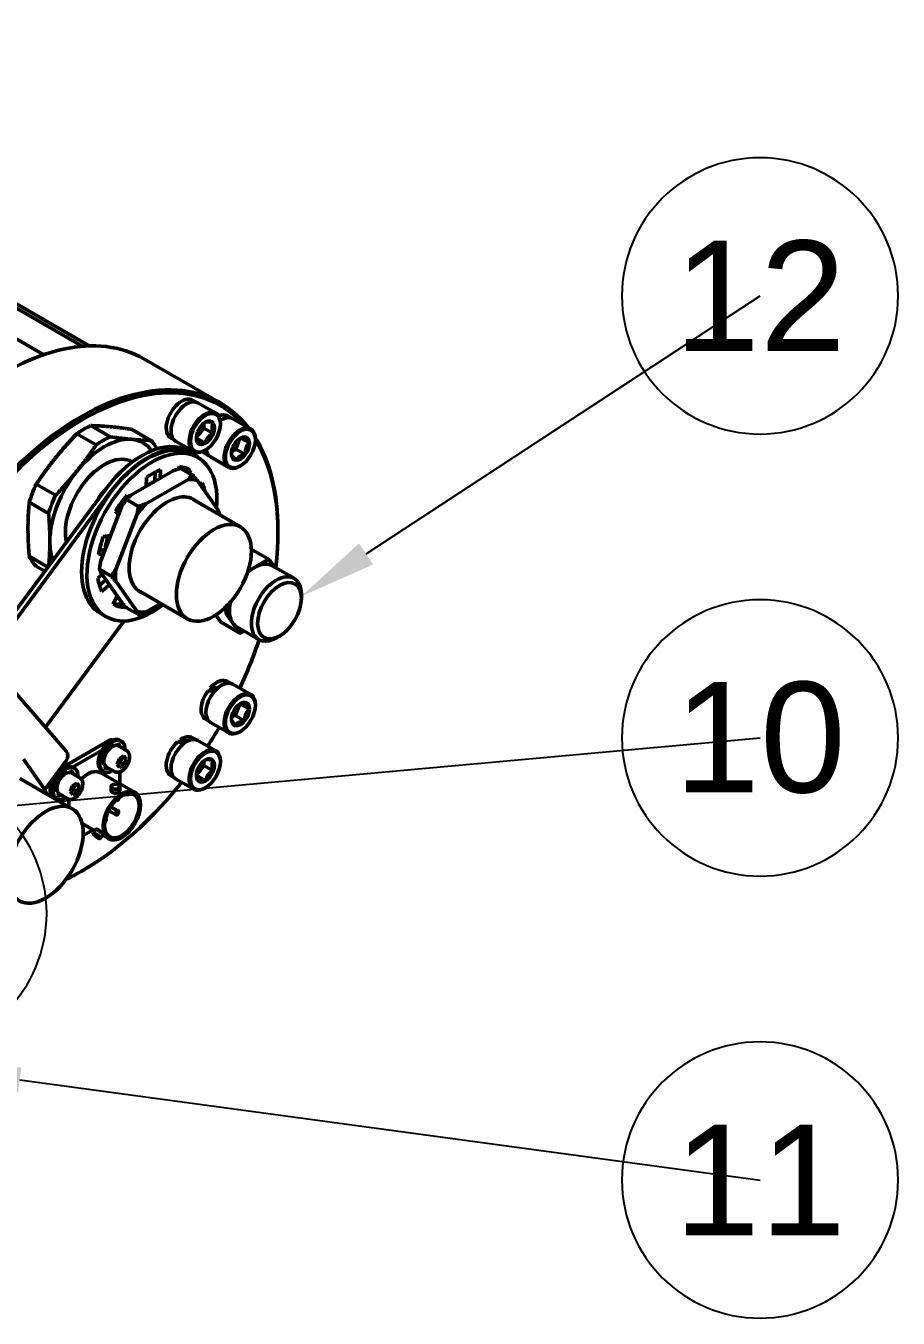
# Model space of a CAD drawing. Header units: millimetres. Extents: x 0 to 841, y 0 to 594.
# Drawn here: x 284.3 to 323.8, y 375.1 to 433.6 of the extents above; entities that cross this region are included whole.
import ezdxf
from ezdxf import colors
from ezdxf.entities.mleader import LeaderData, LeaderLine
from ezdxf.math import Vec2, Vec3

# ---------------------------------------------------------------- set-up
doc = ezdxf.new("R2010")
doc.units = ezdxf.units.MM
doc.header["$LTSCALE"] = 0.75
doc.layers.add('Balloons', color=7, linetype='Continuous', lineweight=25)
doc.layers.add('Visible', color=7, linetype='Continuous', lineweight=50)
doc.styles.get("Standard").update_dxf_attribs({"font": 'arial.ttf'})

# ---------------------------------------------------------------- blocks, each defined once
blk = doc.blocks.new('*B15')
at = {"transparency": 16777216}
for start, end in [(90, 270), (270, 90)]:
    blk.add_arc((0, 0), 6.25, start, end, dxfattribs=at)
at = {"transparency": 16777216, "insert": (0, 0), "char_height": 5, "attachment_point": 5}
blk.add_mtext('7', dxfattribs=at)
blk = doc.blocks.new('*B27')
at = {"transparency": 16777216}
for start, end in [(90, 270), (270, 90)]:
    blk.add_arc((0, 0), 6.25, start, end, dxfattribs=at)
at = {"transparency": 16777216, "insert": (0, 0), "char_height": 5, "attachment_point": 5}
blk.add_mtext('11', dxfattribs=at)
blk = doc.blocks.new('*B28')
at = {"transparency": 16777216}
for start, end in [(90, 270), (270, 90)]:
    blk.add_arc((0, 0), 6.25, start, end, dxfattribs=at)
at = {"transparency": 16777216, "insert": (0, 0), "char_height": 5, "attachment_point": 5}
blk.add_mtext('10', dxfattribs=at)
blk = doc.blocks.new('*B29')
at = {"transparency": 16777216}
for start, end in [(90, 270), (270, 90)]:
    blk.add_arc((0, 0), 6.25, start, end, dxfattribs=at)
at = {"transparency": 16777216, "insert": (0, 0), "char_height": 5, "attachment_point": 5}
blk.add_mtext('12', dxfattribs=at)

msp = doc.modelspace()

# ---------------------------------------------------------------- linework, layer by layer
at = {"layer": 'Visible', "extrusion": (-0.707107, -0.408248, 0.57735)}
for p, q in [((275.9084, 425.4044), (286.8655, 419.0783)), ((275.3084, 424.3651), (285.1227, 418.6988)), ((278.0645, 424.3558), (287.175, 419.0959)), ((289.6589, 418.5082), (293.1096, 416.5159)), ((292.0058, 416.5586), (291.8568, 416.6446)), ((292.089, 416.5244), (292.9093, 416.0508)), ((293.4393, 415.9272), (293.5884, 415.8411)), ((293.6716, 415.8069), (294.4919, 415.3334)), ((286.6198, 415.1217), (287.4934, 414.6173)), ((288.1308, 414.9853), (287.2571, 415.4896)), ((289.0897, 415.326), (289.9634, 414.8216)), ((292.0304, 414.9671), (292.1851, 415.1558)), ((292.1851, 415.1558), (292.3635, 415.3733)), ((292.3635, 415.3733), (292.3666, 415.5916)), ((292.7878, 415.1283), (292.3635, 415.3733)), ((293.1164, 415.5604), (293.1164, 415.593)), ((291.0178, 414.8473), (290.8688, 414.9333)), ((291.089, 414.7923), (291.9093, 414.3187)), ((292.0344, 414.9222), (292.431, 414.6933)), ((293.813, 414.4221), (293.9084, 414.6855)), ((293.9084, 414.6855), (293.9866, 414.9015)), ((294.4281, 414.7041), (294.0413, 414.9274)), ((294.699, 414.8429), (294.699, 414.8756)), ((291.6673, 414.3444), (291.8795, 414.2219)), ((292.0991, 414.0466), (291.8584, 414.1855)), ((292.4376, 414.3846), (292.4093, 414.3683)), ((292.4513, 414.2159), (292.6004, 414.1298)), ((292.6716, 414.0749), (293.4919, 413.6013)), ((293.6182, 414.3012), (293.813, 414.4221)), ((294.2373, 414.1771), (293.813, 414.4221)), ((289.0636, 412.3429), (290.9767, 413.4474)), ((289.1203, 413.852), (289.1299, 413.8464)), ((290.1498, 412.97), (290.1597, 413.3795)), ((290.4064, 413.4915), (290.3973, 413.1129)), ((291.2163, 413.5293), (291.2668, 413.6342)), ((291.853, 413.2512), (291.3156, 413.5615)), ((291.4618, 413.477), (291.5146, 413.5865)), ((291.7695, 413.4773), (291.7025, 413.3381)), ((294.0202, 413.6672), (293.9919, 413.6508)), ((285.6608, 412.3375), (284.7872, 412.8419)), ((291.6555, 413.0555), (289.7424, 411.951)), ((289.7624, 412.7464), (289.772, 413.1459)), ((293.0143, 411.6587), (292.0578, 413.0196)), ((292.1961, 412.8228), (292.2854, 412.9047)), ((287.9163, 412.6044), (282.1562, 404.8303)), ((288.1284, 412.4819), (282.3683, 404.7079)), ((287.71, 412.3669), (287.7312, 412.3546)), ((288.9127, 412.1953), (288.8398, 412.2762)), ((288.8957, 412.3423), (288.9733, 412.2562)), ((284.4686, 412.0206), (285.3422, 411.5162)), ((287.7047, 409.3771), (288.6613, 411.8425)), ((288.5155, 411.4668), (288.372, 411.6261)), ((289.4035, 411.837), (288.8661, 412.1472)), ((291.8848, 412.1404), (294.02, 410.9076)), ((289.3401, 411.4505), (288.3836, 408.9852)), ((287.8145, 410.4687), (288.1499, 410.5244)), ((295.7192, 410.6663), (295.7192, 410.7479)), ((287.6368, 409.8402), (287.9015, 409.8841)), ((295.3209, 409.4326), (294.5153, 409.8977)), ((285.3123, 409.09), (284.4686, 409.5771)), ((287.8273, 409.6929), (287.6015, 409.6555)), ((295.2709, 409.4277), (294.6585, 409.0741)), ((295.5638, 409.0926), (295.3321, 409.4222)), ((284.7872, 409.1238), (285.1725, 408.9013)), ((287.5758, 408.5863), (287.7629, 408.7579)), ((287.6413, 408.9906), (288.1788, 408.6804)), ((288.6613, 407.4799), (287.7047, 408.8407)), ((294.6585, 409.0741), (294.3627, 408.9034)), ((296.4484, 408.5818), (295.4585, 409.1534)), ((287.651, 408.2511), (287.9357, 408.5121)), ((288.0894, 408.2934), (287.7548, 407.9867)), ((288.3836, 408.4488), (289.3401, 407.0879)), ((288.2707, 407.4141), (288.4483, 407.7828)), ((288.5328, 407.3961), (288.609, 407.5543)), ((289.4848, 407.9835), (291.62, 406.7507)), ((296.7798, 407.6861), (296.7798, 407.8494)), ((287.9411, 406.8448), (287.7005, 406.9837)), ((288.5328, 407.3961), (288.7734, 407.2571)), ((288.8031, 407.3187), (288.7734, 407.2571)), ((289.4035, 406.938), (288.8661, 407.2483)), ((289.7424, 407.052), (290.4203, 407.4434)), ((293.5213, 407.4496), (293.3725, 407.0661)), ((293.3725, 406.9844), (293.6787, 406.5488)), ((285.198, 401.8474), (288.757, 406.6507)), ((292.9104, 406.9246), (293.1364, 406.6031)), ((293.9961, 406.1028), (293.1476, 406.5927)), ((293.6787, 406.5488), (293.9849, 406.1132)), ((294.8484, 405.8105), (293.8585, 406.3821)), ((294.0461, 406.1078), (294.1899, 406.1908)), ((295.7899, 405.9714), (295.6484, 405.8898)), ((286.1502, 400.7532), (283.7522, 403.5088)), ((292.6546, 403.6238), (292.723, 403.4907)), ((293.4393, 403.9137), (293.5884, 403.8277)), ((293.6716, 403.7935), (294.4919, 403.3199)), ((293.8953, 402.6383), (294.0022, 402.8965)), ((294.4281, 402.6556), (294.007, 402.8987)), ((294.699, 402.8295), (294.699, 402.8622)), ((293.6179, 402.2857), (293.7867, 402.376)), ((293.7867, 402.376), (293.8953, 402.6383)), ((294.211, 402.131), (293.7867, 402.376)), ((292.4513, 402.2025), (292.6004, 402.1164)), ((292.6716, 402.0614), (293.4919, 401.5879)), ((288.0559, 401.2306), (285.8622, 399.9641)), ((288.6282, 401.2177), (288.5575, 401.2585)), ((291.3016, 401.2816), (291.3104, 401.1718)), ((292.0058, 401.2829), (291.8568, 401.3689)), ((292.089, 401.2487), (292.9093, 400.7751)), ((294.0202, 401.6537), (293.9919, 401.6374)), ((287.7615, 400.8035), (286.4321, 400.036)), ((287.905, 400.5882), (287.8931, 400.5951)), ((288.2096, 400.9665), (288.2077, 401.0267)), ((288.2128, 400.9647), (288.2096, 400.9665)), ((288.5032, 401.0012), (288.8744, 400.7868)), ((288.7491, 400.5433), (288.5451, 400.4184)), ((288.6848, 400.5039), (288.8565, 400.4048)), ((288.8565, 400.4048), (288.7491, 400.5433)), ((285.1652, 399.044), (284.2087, 400.4049)), ((285.171, 399.0313), (286.1313, 400.3273)), ((286.5069, 399.9929), (286.4361, 400.0337)), ((287.7833, 400.2601), (287.8393, 400.2947)), ((287.9532, 400.0485), (288.3244, 399.8342)), ((288.5451, 400.4184), (288.4484, 400.155)), ((288.4484, 400.155), (288.5558, 400.0165)), ((288.4739, 400.1851), (288.4553, 400.1737)), ((288.576, 400.2476), (288.4739, 400.1851)), ((288.5558, 400.0165), (288.7598, 400.1414)), ((288.6243, 400.3793), (288.576, 400.2476)), ((288.576, 400.2476), (288.7598, 400.1414)), ((288.6658, 400.4923), (288.6243, 400.3793)), ((288.7598, 400.1414), (288.8565, 400.4048)), ((292.195, 399.8924), (292.3701, 400.1146)), ((292.3701, 400.1146), (292.3673, 400.3165)), ((292.7944, 399.8697), (292.3701, 400.1146)), ((293.1164, 400.2847), (293.1164, 400.3173)), ((284.0357, 399.5257), (286.4115, 398.1539)), ((285.4219, 399.3699), (285.4219, 398.7253)), ((285.7837, 399.3634), (285.7717, 399.3703)), ((286.0883, 399.7418), (286.0864, 399.802)), ((286.0915, 399.7399), (286.0883, 399.7418)), ((286.3819, 399.7764), (286.7531, 399.5621)), ((289.2555, 398.8839), (287.7037, 399.7798)), ((287.8282, 399.832), (287.7575, 399.8728)), ((288.5614, 399.2846), (288.5614, 399.8225)), ((291.0178, 399.5716), (290.8688, 399.6576)), ((291.089, 399.5166), (291.9093, 399.043)), ((292.0307, 399.6838), (292.195, 399.8924)), ((292.4442, 399.4252), (292.0327, 399.6628)), ((285.662, 399.0353), (285.718, 399.07)), ((285.8319, 398.8238), (286.2031, 398.6094)), ((286.4238, 399.1936), (286.3271, 398.9302)), ((286.3271, 398.9302), (286.4345, 398.7917)), ((286.3526, 398.9603), (286.334, 398.9489)), ((286.4546, 399.0228), (286.3526, 398.9603)), ((286.6278, 399.3186), (286.4238, 399.1936)), ((286.4345, 398.7917), (286.6385, 398.9167)), ((286.503, 399.1545), (286.4546, 399.0228)), ((286.4546, 399.0228), (286.6385, 398.9167)), ((286.5444, 399.2675), (286.503, 399.1545)), ((286.5635, 399.2792), (286.7352, 399.1801)), ((286.7352, 399.1801), (286.6278, 399.3186)), ((286.6385, 398.9167), (286.7352, 399.1801)), ((288.172, 398.9808), (288.172, 399.151)), ((288.572, 398.9808), (288.572, 399.151)), ((292.4376, 399.1089), (292.4093, 399.0926)), ((285.7069, 398.6073), (285.6361, 398.6481)), ((285.6447, 398.6432), (285.6447, 398.5967)), ((288.4965, 398.0503), (288.1564, 398.2466)), ((288.3965, 398.5302), (288.3886, 398.5348)), ((287.9308, 397.7237), (287.9229, 397.7282)), ((288.3965, 397.877), (288.0564, 398.0734)), ((287.435, 397.1604), (286.8601, 397.4923)), ((286.9058, 396.9414), (287.36, 397.2037)), ((287.4839, 397.2212), (287.3579, 397.0644)), ((287.7957, 396.9706), (287.6697, 396.8138)), ((288.0541, 396.8029), (287.7856, 396.958)), ((286.8803, 395.357), (286.8096, 395.3161))]:
    msp.add_line(p, q, dxfattribs=at)
at = {"layer": 'Visible', "extrusion": (-2e-16, 0, -1)}
for centre, major_axis, ratio, start_param, end_param in [((283.3589, 407.5963), (6.3, 10.9119), 0.5773503, 4.3479475, 6.2831853), ((286.8803, 405.5632), (6.25, 10.8253), 0.5773503, 4.3496534, 6.4765698), ((292.82, 408.8292), (1.2, 2.0785), 0.5773503, 3.1415927, 9.424778), ((286.8803, 405.5632), (6.25, 10.8253), 0.5773503, 1.2282421, 1.421194), ((286.8803, 405.5632), (6.25, 10.8253), 0.5773503, 1.5817516, 1.6614902), ((291.3628, 400.5133), (-1.9034, 0.2965), 0.3908803, 1.4779201, 1.6581934), ((286.1069, 399.3001), (0.275, 0.4763), 0.5773503, 3.1415927, 6.2831853), ((288.6548, 397.8434), (0.5507, 0.9539), 0.5773503, 3.1415927, 9.424778), ((288.4465, 397.9637), (0.05, 0.0866), 0.5773503, 3.1415927, 9.424778)]:
    msp.add_ellipse(centre, major_axis=major_axis, ratio=ratio, start_param=start_param, end_param=end_param, dxfattribs=at)
at = {"layer": 'Visible', "extrusion": (0, 1e-16, -1)}
for centre, major_axis, start_param, end_param in [((286.8096, 405.604), (6.3, 10.9119), 4.3479475, 6.513604), ((286.9385, 412.2249), (1.9, 3.2909), -0.9042715, -0.6665249), ((286.9385, 412.2249), (1.9, 3.2909), 3.2845188, 3.5222653), ((287.9487, 400.6635), (0.0452, 0.0782), 3.1367376, 6.2149596)]:
    msp.add_ellipse(centre, major_axis=major_axis, ratio=0.5773503, start_param=start_param, end_param=end_param, dxfattribs=at)
at = {"layer": 'Visible'}
for centre, major_axis, ratio, start_param, end_param in [((291.3628, 415.789), (0.494, 0.8556), 0.5773503, 0, 3.1415927), ((292.4376, 415.1684), (0.2887, 0.5), 0.5773503, -0.2780153, 0.7691823), ((292.9453, 415.0715), (0.494, 0.8556), 0.5773503, 0, 0.6545857), ((292.4376, 415.1684), (0.2887, 0.5), 0.5773503, 1.8163798, 2.8635774), ((292.4376, 415.1684), (0.2887, 0.5), 0.5773503, 0.7691823, 1.8163798), ((292.4376, 415.1684), (0.2887, 0.5), 0.5773503, 3.9107749, 4.9579725), ((292.4376, 415.1684), (0.2887, 0.5), 0.5773503, -1.3252128, -0.2780153), ((289.7795, 410.5846), (2.079, 3.6009), 0.5773503, 0, 3.1415927), ((289.5673, 410.7071), (2.1, 3.6373), 0.5773503, 0, 1.3748907), ((289.7795, 410.5846), (2.1, 3.6373), 0.5773503, -0.1446676, 1.3748907), ((292.4376, 415.1684), (0.2887, 0.5), 0.5773503, 2.8635774, 3.9107749), ((294.0202, 414.451), (0.2887, 0.5), 0.5773503, 1.3461605, 2.3933581), ((294.0202, 414.451), (0.2887, 0.5), 0.5773503, 0.298963, 1.3461605), ((294.0202, 414.451), (0.2887, 0.5), 0.5773503, -0.7482346, 0.298963), ((294.0202, 414.451), (0.2887, 0.5), 0.5773503, 4.4877532, 5.5349507), ((287.8703, 411.6869), (1.25, 2.1651), 0.5773503, 0, 2.5899042), ((290.0201, 410.4457), (2.079, 3.6009), 0.5773503, -0.8952114, 4.0970892), ((292.9453, 415.0715), (0.494, 0.8556), 0.5773503, 2.8594391, 3.1415927), ((294.0202, 414.451), (0.2887, 0.5), 0.5773503, 2.3933581, 3.4405556), ((294.0202, 414.451), (0.2887, 0.5), 0.5773503, 3.4405556, 4.4877532), ((289.5673, 410.7071), (1.2, 2.0785), 0.5773503, 0.6017463, 0.6699046), ((290.699, 410.0538), (1.21, 2.0958), 0.5773503, -0.1286536, 3.2702462), ((295.2709, 409.346), (0.05, 0.0866), 0.5773503, -0.2617994, 0.7853982), ((289.7795, 410.5846), (1.7501, 3.0312), 0.5773503, 3.2787099, 3.3990941), ((293.4337, 407.0606), (0.05, 0.0866), 0.5773503, 1.8325957, 2.8797933), ((293.1976, 406.6793), (0.05, 0.0866), 0.5773503, 2.8797933, 3.1415927), ((292.9453, 403.0581), (0.494, 0.8556), 0.5773503, 0, 1.2145663), ((292.9453, 403.0581), (0.494, 0.8556), 0.5773503, 1.4026697, 3.1415927), ((293.1716, 402.9275), (-1.8679, 0.0925), 0.2987886, -1.3944677, -1.2116405), ((294.0202, 402.4376), (0.2887, 0.5), 0.5773503, 0.2246358, 1.2718333), ((294.0202, 402.4376), (0.2887, 0.5), 0.5773503, -0.8225618, 0.2246358), ((294.0202, 402.4376), (0.2887, 0.5), 0.5773503, 1.2718333, 2.3190309), ((294.0202, 402.4376), (0.2887, 0.5), 0.5773503, 4.413426, 5.4606235), ((294.0202, 402.4376), (0.2887, 0.5), 0.5773503, 2.3190309, 3.3662284), ((294.0202, 402.4376), (0.2887, 0.5), 0.5773503, 3.3662284, 4.413426), ((288.0559, 400.904), (0.2, 0.3464), 0.5773503, 0.0836914, 0.7853982), ((291.3628, 400.5133), (0.494, 0.8556), 0.5773503, 1.0611127, 3.1415927), ((291.589, 400.3826), (-1.9034, 0.2965), 0.3908803, -1.4715098, -1.2898167), ((291.3628, 400.5133), (0.494, 0.8556), 0.5773503, 0, 0.8730093), ((285.8485, 400.4906), (0.3017, 0.2626), 0.8008785, -1.3021665, 0), ((288.4173, 401.0384), (0.0452, 0.0782), 0.5773503, -1.5034713, -0.8992885), ((286.0361, 399.3409), (0.4, 0.6928), 0.5773503, 0, 3.1415927), ((287.8977, 400.0929), (0.0452, 0.0782), 0.5773503, 4.0408811, 4.6041815), ((292.4376, 399.8927), (0.2887, 0.5), 0.5773503, 0.8016141, 1.8488116), ((292.4376, 399.8927), (0.2887, 0.5), 0.5773503, -0.2455835, 0.8016141), ((292.4376, 399.8927), (0.2887, 0.5), 0.5773503, -1.292781, -0.2455835), ((285.8273, 399.4387), (0.0452, 0.0782), 0.5773503, 0.0682257, 3.1464478), ((286.0929, 399.7324), (0.0452, 0.0782), 0.5773503, -0.7171724, 2.3610496), ((286.3667, 399.7728), (0.0452, 0.0782), 0.5773503, -1.452263, 1.5756514), ((286.296, 399.8137), (0.0452, 0.0782), 0.5773503, -1.5034713, -0.8992885), ((287.103, 398.7393), (0.6007, 1.0405), 0.5773503, 0, 1.1230256), ((292.4376, 399.8927), (0.2887, 0.5), 0.5773503, 1.8488116, 2.8960092), ((292.4376, 399.8927), (0.2887, 0.5), 0.5773503, 2.8960092, 3.9432067), ((292.4376, 399.8927), (0.2887, 0.5), 0.5773503, 3.9432067, 4.9904043), ((285.7255, 399.0638), (0.0452, 0.0782), 0.5773503, 0.8536239, 3.9318459), ((285.8471, 398.8273), (0.0452, 0.0782), 0.5773503, 1.6390221, 4.5938556), ((285.7763, 398.8682), (0.0452, 0.0782), 0.5773503, 4.0408811, 4.6041815), ((287.103, 398.7393), (0.6007, 1.0405), 0.5773503, 2.0392333, 2.3599199)]:
    msp.add_ellipse(centre, major_axis=major_axis, ratio=ratio, start_param=start_param, end_param=end_param, dxfattribs=at)
at = {"layer": 'Visible', "extrusion": (1e-16, -2e-16, -1)}
for centre, major_axis, start_param, end_param in [((291.589, 415.6583), (0.5, 0.866), 3.1415927, 6.2831853), ((293.1716, 414.9409), (0.5, 0.866), 3.1415927, 3.7653817), ((289.7795, 410.5846), (1.35, 2.3383), -0.7939109, -0.6122766), ((293.1716, 402.9275), (0.5, 0.866), 3.1415927, 6.2831853), ((291.589, 400.3826), (0.5, 0.866), 3.1415927, 6.2831853)]:
    msp.add_ellipse(centre, major_axis=major_axis, ratio=0.5773503, start_param=start_param, end_param=end_param, dxfattribs=at)
at = {"layer": 'Visible', "extrusion": (-1e-16, -1e-16, -1)}
for centre, major_axis, start_param, end_param in [((292.4093, 415.1848), (0.5, 0.866), 2.3561945, 7.0685835), ((293.9919, 414.4673), (0.5, 0.866), 2.3561945, 7.0685835), ((287.8703, 411.6869), (1.7465, 3.025), -0.2617994, 0.2593604), ((295.7899, 407.1145), (0.7, 1.2124), 3.1415927, 9.424778), ((294.6585, 407.7677), (0.8, 1.3856), 3.1415927, 3.403392), ((293.9919, 402.4539), (0.5, 0.866), 2.3561945, 7.0685835), ((293.5959, 402.6825), (0.25, 0.433), 0.8485443, 1.3461605), ((288.2282, 400.5248), (0.4, 0.6928), 2.3288371, 7.0959409), ((292.4093, 399.9091), (0.5, 0.866), 2.3561945, 7.0685835), ((286.1069, 399.3001), (0.4, 0.6928), 2.3288371, 7.0959409)]:
    msp.add_ellipse(centre, major_axis=major_axis, ratio=0.5773503, start_param=start_param, end_param=end_param, dxfattribs=at)
at = {"layer": 'Visible', "extrusion": (0, -1e-16, -1)}
for centre, major_axis, start_param, end_param in [((292.4376, 415.1684), (0.48, 0.8314), 3.1415927, 9.424778), ((288.488, 400.9976), (0.0452, 0.0782), 4.7075339, 7.7354483), ((287.9684, 400.0521), (0.0452, 0.0782), 1.6893297, 4.6441632), ((286.8803, 405.5632), (6.25, 10.8253), 1.8240649, 2.4408273)]:
    msp.add_ellipse(centre, major_axis=major_axis, ratio=0.5773503, start_param=start_param, end_param=end_param, dxfattribs=at)
at = {"layer": 'Visible', "extrusion": (-1e-16, 0, -1)}
for centre, major_axis, start_param, end_param in [((293.1716, 414.9409), (0.5, 0.866), -0.8762029, 0), ((287.8121, 411.7205), (1.9, 3.2909), 0.1429261, 0.3489998), ((286.8803, 405.5632), (6.25, 10.8253), 0.3001894, 0.9374293), ((287.8121, 411.7205), (1.9, 3.2909), 4.3317163, 4.5694629), ((294.0461, 406.1894), (0.05, 0.0866), 2.3561945, 3.403392), ((286.3473, 399.1613), (0.125, 0.2165), 1.2787237, 2.3259213), ((288.6548, 397.8434), (0.6007, 1.0405), 3.1415927, 9.424778), ((285.2115, 396.0755), (1.2, 2.0785), 3.1415927, 9.424778), ((286.8096, 405.604), (6.3, 10.9119), 2.3561945, 2.4331184)]:
    msp.add_ellipse(centre, major_axis=major_axis, ratio=0.5773503, start_param=start_param, end_param=end_param, dxfattribs=at)
at = {"layer": 'Visible', "extrusion": (-3e-16, -1e-16, -1)}
for centre, start_param in [((292.0133, 415.4134), 1.8488116), ((293.5959, 414.6959), 1.2718333)]:
    msp.add_ellipse(centre, major_axis=(0.25, 0.433), ratio=0.5773503, start_param=start_param, end_param=2.2930484, dxfattribs=at)
at = {"layer": 'Visible', "extrusion": (-3e-16, 1e-16, -1)}
for centre, major_axis, start_param, end_param in [((292.0133, 415.4134), (0.25, 0.433), 0.8485443, 1.8488116), ((290.699, 410.0538), (1.6454, 2.85), -1.4089728, -1.209021), ((282.8498, 397.439), (1.6454, 2.85), 0.6854223, 0.7535206)]:
    msp.add_ellipse(centre, major_axis=major_axis, ratio=0.5773503, start_param=start_param, end_param=end_param, dxfattribs=at)
at = {"layer": 'Visible', "extrusion": (-3e-16, 0, -1)}
for centre, major_axis, start_param, end_param in [((294.0202, 414.451), (0.48, 0.8314), 3.1415927, 9.424778), ((294.6585, 407.7677), (0.8, 1.3856), 3.403392, 4.2113508), ((292.0133, 400.1377), (0.25, 0.433), 0.8485443, 1.8163798), ((286.3473, 399.1613), (0.125, 0.2165), 2.3259213, 2.4287174)]:
    msp.add_ellipse(centre, major_axis=major_axis, ratio=0.5773503, start_param=start_param, end_param=end_param, dxfattribs=at)
at = {"layer": 'Visible', "extrusion": (-1e-16, 1e-16, -1)}
for centre, major_axis, start_param, end_param in [((287.8703, 411.6869), (1.7465, 3.025), -1.3089969, -0.2617994), ((290.699, 410.0538), (1.6454, 2.85), -0.3617753, -0.1618235)]:
    msp.add_ellipse(centre, major_axis=major_axis, ratio=0.5773503, start_param=start_param, end_param=end_param, dxfattribs=at)
at = {"layer": 'Visible', "extrusion": (0, 0, -1)}
for centre, major_axis, start_param, end_param in [((287.8121, 411.7205), (1.9, 3.2909), -0.9042715, -0.6665249), ((293.5959, 414.6959), (0.25, 0.433), 0.8485443, 1.2718333), ((289.7795, 410.5846), (1.35, 2.3383), -1.5193446, -1.4812516)]:
    msp.add_ellipse(centre, major_axis=major_axis, ratio=0.5773503, start_param=start_param, end_param=end_param, dxfattribs=at)
at = {"layer": 'Visible', "extrusion": (-4e-16, 2e-16, -1)}
msp.add_ellipse((286.8096, 405.604), major_axis=(6.3, 10.9119), ratio=0.5773503, start_param=0.3015475, end_param=0.7853982, dxfattribs=at)
at = {"layer": 'Visible', "extrusion": (-2e-16, 1e-16, -1)}
for centre, major_axis, start_param, end_param in [((287.8703, 411.6869), (1.7465, 3.025), 3.9269908, 4.9741884), ((288.1575, 400.5657), (0.4, 0.6928), 3.1415927, 6.2831853), ((288.2282, 400.5248), (0.275, 0.4763), 3.1415927, 6.2831853), ((288.4686, 400.386), (0.125, 0.2165), 1.2787237, 2.3259213)]:
    msp.add_ellipse(centre, major_axis=major_axis, ratio=0.5773503, start_param=start_param, end_param=end_param, dxfattribs=at)
at = {"layer": 'Visible', "extrusion": (-1e-16, -2e-16, -1)}
for centre, major_axis, start_param, end_param in [((290.0201, 410.4457), (1.7501, 3.0312), -0.88582, -0.6287021), ((290.0201, 410.4457), (1.7501, 3.0312), -0.2575014, -0.0003835), ((290.0201, 410.4457), (1.7501, 3.0312), 0.3708171, 0.5543702), ((290.0201, 410.4457), (1.7501, 3.0312), -1.5141385, -1.2570206), ((290.0201, 410.4457), (1.7501, 3.0312), 4.1407283, 4.3978462), ((290.0201, 410.4457), (1.7501, 3.0312), 3.5124097, 3.7695277), ((290.0201, 410.4457), (1.7501, 3.0312), 2.8840912, 3.1412091), ((288.4686, 400.386), (0.125, 0.2165), 0.8261876, 1.2787237), ((288.4465, 398.6168), (0.05, 0.0866), 0.8912023, 3.2954174)]:
    msp.add_ellipse(centre, major_axis=major_axis, ratio=0.5773503, start_param=start_param, end_param=end_param, dxfattribs=at)
at = {"layer": 'Visible', "extrusion": (-2e-16, -1e-16, -1)}
for centre, major_axis, start_param, end_param in [((286.9385, 412.2249), (1.9, 3.2909), 4.3317163, 4.5694629), ((287.8703, 411.6869), (1.7465, 3.025), 3.5894573, 3.9269908), ((288.2142, 400.9571), (0.0452, 0.0782), 3.9221357, 7.0003577), ((292.4376, 399.8927), (0.48, 0.8314), 3.1415927, 9.424778), ((288.4686, 400.386), (0.125, 0.2165), 2.3259213, 2.4287174), ((288.372, 399.151), (0.2, 0), -1.5707963, 4.712389)]:
    msp.add_ellipse(centre, major_axis=major_axis, ratio=0.5773503, start_param=start_param, end_param=end_param, dxfattribs=at)
at = {"layer": 'Visible', "extrusion": (1e-16, 0, -1)}
for centre, major_axis, start_param, end_param in [((290.699, 410.0538), (1.6454, 2.85), 0.6854223, 0.7535206), ((287.8468, 400.2886), (0.0452, 0.0782), 2.3513394, 5.4295614)]:
    msp.add_ellipse(centre, major_axis=major_axis, ratio=0.5773503, start_param=start_param, end_param=end_param, dxfattribs=at)
at = {"layer": 'Visible', "extrusion": (2e-16, -2e-16, -1)}
msp.add_ellipse((289.7795, 410.5846), major_axis=(1.35, 2.3383), ratio=0.5773503, start_param=4.1023149, end_param=4.3591716, dxfattribs=at)
at = {"layer": 'Visible', "extrusion": (1e-16, -1e-16, -1)}
for centre, major_axis, start_param, end_param in [((294.6585, 407.7677), (0.8, 1.3856), -0.7853982, 0), ((294.6585, 407.7677), (0.8, 1.3856), -1.0697582, -0.7853982), ((295.6484, 407.1962), (0.8, 1.3856), 2.3561945, 7.0685835), ((286.3473, 399.1613), (0.125, 0.2165), 0.8261876, 1.2787237), ((287.8808, 397.6371), (0.05, 0.0866), -0.1538247, 2.2503903)]:
    msp.add_ellipse(centre, major_axis=major_axis, ratio=0.5773503, start_param=start_param, end_param=end_param, dxfattribs=at)
at = {"layer": 'Visible', "extrusion": (3e-16, 1e-16, -1)}
for start_param, end_param in [(3.8270149, 4.0269667), (2.7798174, 2.9797692)]:
    msp.add_ellipse((290.699, 410.0538), major_axis=(1.6454, 2.85), ratio=0.5773503, start_param=start_param, end_param=end_param, dxfattribs=at)
at = {"layer": 'Visible', "extrusion": (-1e-16, 2e-16, -1)}
msp.add_ellipse((292.9453, 403.0581), major_axis=(-1.8679, 0.0925), ratio=0.2987886, start_param=1.3997439, end_param=1.5819835, dxfattribs=at)
at = {"layer": 'Visible', "extrusion": (0, -2e-16, -1)}
msp.add_ellipse((294.0202, 402.4376), major_axis=(0.48, 0.8314), ratio=0.5773503, start_param=3.1415927, end_param=9.424778, dxfattribs=at)
at = {"layer": 'Visible', "extrusion": (3e-16, -3e-16, -1)}
msp.add_ellipse((293.5959, 402.6825), major_axis=(0.25, 0.433), ratio=0.5773503, start_param=1.3461605, end_param=2.2930484, dxfattribs=at)
at = {"layer": 'Visible', "extrusion": (-4e-16, -1e-16, -1)}
msp.add_ellipse((292.0133, 400.1377), major_axis=(0.25, 0.433), ratio=0.5773503, start_param=1.8163798, end_param=2.2930484, dxfattribs=at)
at = {"layer": 'Visible', "extrusion": (0, -1e-16, -1)}
msp.add_ellipse((287.5138, 396.9391), major_axis=(-0.1559, 0.1253), ratio=0.2113249, dxfattribs=at)
at = {"layer": 'Visible'}
for points, weights in [([(285.6454, 414.0154), (286.0842, 414.5613), (286.6198, 415.1217)], [1.85474968396, 1.85474968396, 1.77667369973]), ([(287.2571, 415.4896), (287.6764, 415.4806), (288.1153, 415.4414)], [1.77667369973, 1.85474968396, 1.85474968396]), ([(288.1153, 415.4414), (288.5541, 415.4022), (289.0897, 415.326)], [1.85474968396, 1.85474968396, 1.77667369973]), ([(292.431, 414.6933), (292.5073, 414.9697), (292.7878, 415.1283)], [1.18564064605, 1.36905989232, 1.18564064605]), ([(292.4442, 415.6436), (292.4401, 415.6413), (292.4361, 415.639)], [1.18564064605, 1.18795140642, 1.19020394374]), ([(292.7944, 415.6035), (292.5172, 415.6825), (292.4442, 415.6436)], [1.18564064605, 1.36905989232, 1.18564064605]), ([(292.7944, 415.6035), (292.689, 415.4248), (292.7878, 415.1283)], [1.18564064606, 1.36905989233, 1.18564064606]), ([(289.9634, 414.8216), (289.5441, 414.8306), (289.1052, 414.8698)], [1.77667369973, 1.85474968396, 1.85474968396]), ([(292.0303, 414.9651), (292.0361, 414.8675), (292.0808, 414.7334)], [1.27483279425, 1.26215564256, 1.18564064606]), ([(292.0808, 414.7334), (292.1538, 414.7723), (292.431, 414.6933)], [1.18564064605, 1.36905989232, 1.18564064605]), ([(294.211, 414.9779), (294.0783, 414.9486), (293.9929, 414.9056)], [1.18564064605, 1.25874352874, 1.27357519327]), ([(294.4281, 414.7041), (294.2175, 414.8999), (294.211, 414.9779)], [1.18564064605, 1.36905989232, 1.18564064605]), ([(294.4281, 414.7041), (294.2306, 414.4995), (294.2373, 414.1771)], [1.18564066985, 1.3690599198, 1.18564066985]), ([(284.7872, 412.8419), (285.2065, 413.4694), (285.6454, 414.0154)], [1.77667369973, 1.85474968396, 1.85474968396]), ([(293.6122, 414.1979), (293.6187, 414.1199), (293.8293, 413.9241)], [1.18564064606, 1.36905989232, 1.18564064605]), ([(293.8293, 413.9241), (293.9312, 414.1095), (294.2373, 414.1771)], [1.18564064605, 1.36905989232, 1.18564064605]), ([(290.9767, 413.4474), (291.1384, 413.505), (291.3156, 413.5615)], [1.31937879216, 1.30363895187, 1.28402614411]), ([(287.5821, 412.1534), (287.643, 412.2591), (287.71, 412.3669)], [1.30344896766, 1.29095502482, 1.27627944178]), ([(287.71, 412.3669), (287.8102, 412.4889), (287.9128, 412.5996)], [1.27627944153, 1.29811151914, 1.31511542701]), ([(288.8661, 412.1472), (288.9639, 412.2496), (289.0636, 412.3429)], [1.28402614388, 1.30363895177, 1.31937879216]), ([(284.4104, 410.8324), (284.4104, 411.4176), (284.4686, 412.0206)], [1.85474968396, 1.85474968396, 1.77667369973]), ([(288.6613, 411.8425), (288.7576, 411.9929), (288.8661, 412.1472)], [1.31937879216, 1.30363895187, 1.28402614411]), ([(285.3422, 411.5162), (285.4003, 410.846), (285.4003, 410.2609)], [1.77667369973, 1.85474968396, 1.85474968396]), ([(293.07, 411.4561), (293.0739, 411.4823), (293.0777, 411.5088)], [1.28907777715, 1.28658492149, 1.28402614398]), ([(284.4686, 409.5771), (284.4104, 410.2473), (284.4104, 410.8324)], [1.77667369973, 1.85474968396, 1.85474968396]), ([(287.6413, 408.9906), (287.6704, 409.1908), (287.7047, 409.3771)], [1.28402614386, 1.30363895177, 1.31937879216]), ([(287.7047, 408.8407), (287.6704, 408.9157), (287.6413, 408.9906)], [1.31937879216, 1.30363895184, 1.28402614405]), ([(288.1788, 408.6804), (288.2872, 408.5596), (288.3836, 408.4488)], [1.28402614398, 1.30363895181, 1.31937879216]), ([(288.8661, 407.2483), (288.7576, 407.369), (288.6613, 407.4799)], [1.28402614398, 1.30363895181, 1.31937879216]), ([(294.2373, 402.9621), (294.0839, 402.937), (293.9919, 402.8916)], [1.18564064606, 1.2710003146, 1.2769105997]), ([(294.2373, 402.9621), (294.2306, 402.8678), (294.4281, 402.6556)], [1.18564066891, 1.36905991871, 1.18564066891]), ([(294.211, 402.131), (294.2175, 402.4522), (294.4281, 402.6556)], [1.18564064606, 1.36905989233, 1.18564064606]), ([(293.6119, 402.2084), (293.6143, 402.1158), (293.803, 401.913)], [1.20334296074, 1.35973462675, 1.18564064607]), ([(293.803, 401.913), (293.905, 402.0809), (294.211, 402.131)], [1.18564064606, 1.36905989233, 1.18564064606]), ([(292.7878, 400.3372), (292.5128, 400.4063), (292.435, 400.3626)], [1.18564064605, 1.36492910827, 1.19371615542]), ([(292.7878, 400.3372), (292.689, 400.1624), (292.7944, 399.8697)], [1.18564064605, 1.36905989232, 1.18564064605]), ([(292.0303, 399.6899), (292.0366, 399.5894), (292.0874, 399.4483)], [1.27629283987, 1.26750260733, 1.18564064605]), ([(292.0874, 399.4483), (292.1637, 399.4957), (292.4442, 399.4252)], [1.18564064605, 1.36905989232, 1.18564064605]), ([(292.4442, 399.4252), (292.5172, 399.7064), (292.7944, 399.8697)], [1.18564064605, 1.36905989232, 1.18564064605])]:
    msp.add_rational_spline(points, weights, degree=2, dxfattribs=at)
at = {"layer": 'Visible', "extrusion": (5.3398e-12, -4.2924e-12, -1)}
msp.add_rational_spline([(287.4934, 414.6173), (287.0742, 413.9898), (286.6353, 413.4438)], [1.77667369973, 1.85474968396, 1.85474968396], degree=2, dxfattribs=at)
at = {"layer": 'Visible', "extrusion": (-1.4308e-12, -1.60193e-11, -1)}
msp.add_rational_spline([(289.1052, 414.8698), (288.6664, 414.909), (288.1308, 414.9853)], [1.85474968396, 1.85474968396, 1.77667369973], degree=2, dxfattribs=at)
at = {"layer": 'Visible', "extrusion": (2.71948e-09, 5.60009e-11, 1)}
msp.add_rational_spline([(293.6119, 414.2191), (293.612, 414.2087), (293.6122, 414.1979)], [1.19594216769, 1.19094479305, 1.18564064607], degree=2, dxfattribs=at)
at = {"layer": 'Visible', "extrusion": (-5.4806e-12, 5.2385e-12, -1)}
msp.add_rational_spline([(286.6353, 413.4438), (286.1964, 412.8979), (285.6608, 412.3375)], [1.85474968396, 1.85474968396, 1.77667369973], degree=2, dxfattribs=at)
at = {"layer": 'Visible', "extrusion": (1.27192e-10, -1.26047e-10, -1)}
msp.add_rational_spline([(291.853, 413.2512), (291.7552, 413.1489), (291.6555, 413.0555)], [1.28402614398, 1.30363895181, 1.31937879216], degree=2, dxfattribs=at)
at = {"layer": 'Visible', "extrusion": (-1.29255e-10, -1.12341e-10, -1)}
msp.add_rational_spline([(292.0578, 413.0196), (291.9615, 413.1304), (291.853, 413.2512)], [1.31937879216, 1.30363895181, 1.28402614398], degree=2, dxfattribs=at)
at = {"layer": 'Visible', "extrusion": (-5.82043e-11, 1.07236e-11, -1)}
msp.add_rational_spline([(289.4035, 411.837), (289.3744, 411.6368), (289.3401, 411.4505)], [1.28402614398, 1.30363895181, 1.31937879216], degree=2, dxfattribs=at)
at = {"layer": 'Visible', "extrusion": (-4.86649e-11, 1.44653e-10, -1)}
for points, weights in [([(289.7424, 411.951), (289.5807, 411.8935), (289.4035, 411.837)], [1.31937879216, 1.30363895181, 1.28402614398]), ([(289.4035, 406.938), (289.5807, 406.9945), (289.7424, 407.052)], [1.28402614398, 1.30363895181, 1.31937879216])]:
    msp.add_rational_spline(points, weights, degree=2, dxfattribs=at)
at = {"layer": 'Visible', "extrusion": (8.75017e-11, 4.0021e-11, -1)}
msp.add_rational_spline([(293.0777, 411.5088), (293.0487, 411.5837), (293.0143, 411.6587)], [1.28402614398, 1.30363895181, 1.31937879216], degree=2, dxfattribs=at)
at = {"layer": 'Visible', "extrusion": (8.7497e-12, 0, -1)}
msp.add_rational_spline([(285.4003, 410.2609), (285.4003, 409.7065), (285.3484, 409.1386)], [1.85474968396, 1.85474968396, 1.78467395242], degree=2, dxfattribs=at)
at = {"layer": 'Visible', "extrusion": (9.52335e-11, -6.3994e-11, -1)}
msp.add_rational_spline([(288.3836, 408.9852), (288.2872, 408.8347), (288.1788, 408.6804)], [1.31937879216, 1.30363895181, 1.28402614398], degree=2, dxfattribs=at)
at = {"layer": 'Visible', "extrusion": (-8.75017e-11, -4.0021e-11, -1)}
msp.add_rational_spline([(289.3401, 407.0879), (289.3744, 407.0129), (289.4035, 406.938)], [1.31937879216, 1.30363895181, 1.28402614398], degree=2, dxfattribs=at)
at = {"layer": 'Visible', "extrusion": (-6.736e-13, 7.42e-13, -1)}
msp.add_open_spline([(288.8744, 400.7868), (288.9043, 400.7696), (288.9301, 400.7456), (288.9724, 400.6865), (288.988, 400.6506), (289.009, 400.5674), (289.0124, 400.519), (289.0056, 400.4158), (288.9947, 400.3608), (288.9601, 400.2517), (288.9365, 400.1977), (288.8792, 400.0953), (288.8456, 400.0469), (288.771, 399.9601), (288.73, 399.9217), (288.6435, 399.8587), (288.598, 399.8343), (288.5067, 399.8045), (288.4609, 399.7985), (288.384, 399.8078), (288.3525, 399.818), (288.3244, 399.8342)], degree=3, knots=[0.7853982, 0.7853982, 0.7853982, 0.7853982, 1.0414594, 1.0414594, 1.3222374, 1.3222374, 1.6489756, 1.6489756, 1.9923753, 1.9923753, 2.3330707, 2.3330707, 2.6716596, 2.6716596, 3.0118614, 3.0118614, 3.3552966, 3.3552966, 3.6858654, 3.6858654, 3.9269908, 3.9269908, 3.9269908, 3.9269908], dxfattribs=at)
at = {"layer": 'Visible'}
for points, knots in [([(286.7531, 399.5621), (286.783, 399.5448), (286.8088, 399.5209), (286.8511, 399.4617), (286.8667, 399.4259), (286.8876, 399.3427), (286.8911, 399.2942), (286.8843, 399.191), (286.8734, 399.1361), (286.8388, 399.027), (286.8152, 398.9729), (286.7579, 398.8705), (286.7243, 398.8222), (286.6497, 398.7354), (286.6087, 398.697), (286.5222, 398.634), (286.4766, 398.6095), (286.3854, 398.5797), (286.3395, 398.5737), (286.2627, 398.583), (286.2312, 398.5932), (286.2031, 398.6094)], [0.7853982, 0.7853982, 0.7853982, 0.7853982, 1.0414594, 1.0414594, 1.3222374, 1.3222374, 1.6489756, 1.6489756, 1.9923753, 1.9923753, 2.3330707, 2.3330707, 2.6716596, 2.6716596, 3.0118614, 3.0118614, 3.3552966, 3.3552966, 3.6858654, 3.6858654, 3.9269908, 3.9269908, 3.9269908, 3.9269908]), ([(287.484, 397.2212), (287.4859, 397.2235), (287.4884, 397.2254), (287.4989, 397.23), (287.5107, 397.2302), (287.5403, 397.2228), (287.558, 397.2151), (287.5758, 397.2048)], [0.513363001, 0.513363001, 0.513363001, 0.513363001, 0.528418875, 0.528418875, 0.566163654, 0.566163654, 0.603908433, 0.603908433, 0.603908433, 0.603908433])]:
    msp.add_open_spline(points, degree=3, knots=knots, dxfattribs=at)
at = {"layer": 'Visible', "extrusion": (1.74854e-10, 7.39134e-11, -1)}
msp.add_rational_spline([(285.2286, 398.8941), (285.1995, 398.969), (285.1652, 399.044)], [1.28402614398, 1.30363895181, 1.31937879216], degree=2, dxfattribs=at)
at = {"layer": 'Visible', "extrusion": (-3.58999e-09, 5.2129e-10, -1)}
msp.add_rational_spline([(285.2208, 398.8414), (285.2247, 398.8676), (285.2286, 398.8941)], [1.28907777715, 1.28658492149, 1.28402614398], degree=2, dxfattribs=at)
at = {"layer": 'Visible', "extrusion": (-1.2327e-12, 2.3676e-12, -1)}
msp.add_open_spline([(288.572, 398.9808), (288.572, 398.9681), (288.567, 398.9544), (288.5466, 398.9286), (288.5312, 398.9163), (288.4956, 398.8957), (288.4731, 398.8861), (288.4238, 398.8718), (288.3971, 398.8671), (288.3469, 398.8636), (288.3201, 398.8647), (288.2709, 398.8739), (288.2483, 398.882), (288.2128, 398.9026), (288.1974, 398.9163), (288.177, 398.9474), (288.172, 398.9646), (288.172, 398.9808)], degree=3, knots=[-0.52841888, -0.52841888, -0.52841888, -0.52841888, -0.4906751, -0.4906751, -0.45293132, -0.45293132, -0.41518755, -0.41518755, -0.37744377, -0.37744377, -0.339699, -0.339699, -0.30195422, -0.30195422, -0.26420944, -0.26420944, -0.22646466, -0.22646466, -0.22646466, -0.22646466], dxfattribs=at)
at = {"layer": 'Visible', "extrusion": (7.5773e-12, 9.0547e-12, -1)}
msp.add_open_spline([(287.5758, 397.2048), (287.5936, 397.1945), (287.6138, 397.1804), (287.6539, 397.1476), (287.6739, 397.129), (287.7089, 397.0935), (287.7263, 397.0742), (287.7563, 397.0387), (287.7688, 397.0225), (287.7866, 396.9971), (287.793, 396.9864), (287.797, 396.9751), (287.797, 396.9723), (287.7957, 396.9706)], degree=3, knots=[0, 0, 0, 0, 0.03774478, 0.03774478, 0.07548956, 0.07548956, 0.11323333, 0.11323333, 0.15097711, 0.15097711, 0.18872088, 0.18872088, 0.21140878, 0.21140878, 0.21140878, 0.21140878], dxfattribs=at)

# ---------------------------------------------------------------- leaders
at = {"layer": 'Balloons'}
ml = msp.add_multileader_block('Standard', dxfattribs=at)
ml.set_content('*B15', color=256)
ml.set_leader_properties()
ml.build(insert=Vec2(0, 0))
ml.multileader.update_dxf_attribs({"has_dogleg": 0, "arrow_head_size": 3.5, "block_connection_type": 1})
ctx = ml.context
ctx.base_point, ctx.char_height, ctx.arrow_head_size = Vec3(279.0066, 393.4227), 3.5, 3.5
ctx.attachment_type = 1
notes = []
notes.append((ctx, [(0, (1, 1, 0), (271.0066, 393.4227), (1, 0), 8, [(0, [(222.2356, 433.5766)], 0, [])])]))
ctx.block.insert = Vec3(279.0066, 393.4227)
ml = msp.add_multileader_block('Standard', dxfattribs=at)
ml.set_content('*B29', color=256)
ml.set_leader_properties()
ml.build(insert=Vec2(0, 0))
ml.multileader.update_dxf_attribs({"has_dogleg": 0, "arrow_head_size": 3.5, "block_connection_type": 1})
ctx = ml.context
ctx.base_point, ctx.char_height, ctx.arrow_head_size = Vec3(317.5298, 421.3592), 3.5, 3.5
ctx.attachment_type = 1
notes.append((ctx, [(0, (1, 1, 0), (309.5298, 421.3592), (1, 0), 8, [(0, [(296.7798, 407.7677)], 0, [])])]))
ctx.block.insert = Vec3(317.5298, 421.3592)
ml = msp.add_multileader_block('Standard', dxfattribs=at)
ml.set_content('*B28', color=256)
ml.set_leader_properties()
ml.build(insert=Vec2(0, 0))
ml.multileader.update_dxf_attribs({"has_dogleg": 0, "arrow_head_size": 3.5, "block_connection_type": 1})
ctx = ml.context
ctx.base_point, ctx.char_height, ctx.arrow_head_size = Vec3(317.5298, 401.3592), 3.5, 3.5
ctx.attachment_type = 1
notes.append((ctx, [(0, (1, 1, 0), (309.5298, 401.3592), (1, 0), 8, [(0, [(273.9632, 397.4174)], 0, [])])]))
ctx.block.insert = Vec3(317.5298, 401.3592)
ml = msp.add_multileader_block('Standard', dxfattribs=at)
ml.set_content('*B27', color=256)
ml.set_leader_properties()
ml.build(insert=Vec2(0, 0))
ml.multileader.update_dxf_attribs({"has_dogleg": 0, "arrow_head_size": 3.5, "block_connection_type": 1})
ctx = ml.context
ctx.base_point, ctx.char_height, ctx.arrow_head_size = Vec3(317.5298, 381.3592), 3.5, 3.5
ctx.attachment_type = 1
notes.append((ctx, [(0, (1, 1, 0), (309.5298, 381.3592), (1, 0), 8, [(0, [(280.57, 386.3592)], 0, [])])]))
ctx.block.insert = Vec3(317.5298, 381.3592)
for ctx, leaders in notes:
    for number, flags, end, landing, length, lines in leaders:
        leader = LeaderData()
        leader.index, (leader.has_last_leader_line, leader.has_dogleg_vector, leader.attachment_direction) = number, flags
        leader.last_leader_point, leader.dogleg_vector, leader.dogleg_length = Vec3(end), Vec3(landing), length
        for number, points, colour, breaks in lines:
            line = LeaderLine()
            line.index, line.vertices, line.color, line.breaks = number, Vec3.list(points), colors.encode_raw_color(colour), breaks
            leader.lines.append(line)
        ctx.leaders.append(leader)

doc.saveas('drawing.dxf')
